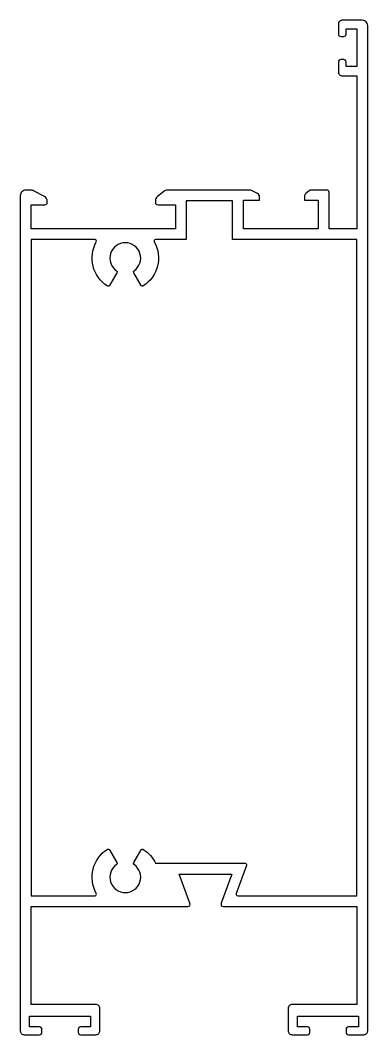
# Model space of a CAD drawing. Extents: x 94 to 139, y 74 to 205.
import ezdxf

# ---------------------------------------------------------------- set-up
doc = ezdxf.new("R2010")
doc.units = 0
doc.layers.get('0').update_dxf_attribs({"linetype": 'CONTINUOUS'})

msp = doc.modelspace()

# ---------------------------------------------------------------- linework, layer by layer
for points in [[(120.19, 90.86, 0.57735), (120.45, 90.41), (137.75, 90.41), (137.75, 77.71), (129.35, 77.71, 0.414214), (128.85, 77.21), (128.85, 74.31, 0.414214), (129.35, 73.81), (131.35, 73.81, 0.414214), (131.65, 74.11), (131.65, 74.51, 0.414214), (131.35, 74.81), (130.05, 74.81), (130.05, 76.21), (137.95, 76.21), (137.95, 74.81), (136.65, 74.81, 0.414214), (136.35, 74.51), (136.35, 74.11, 0.414214), (136.65, 73.81), (138.65, 73.81, 0.414214), (139.15, 74.31), (139.15, 204.51, 0.414214), (138.45, 205.21), (135.85, 205.21, 0.414214), (135.35, 204.71), (135.35, 203.41, 0.414214), (135.65, 203.11), (136.05, 203.11, 0.414214), (136.35, 203.41), (136.35, 204.11), (137.75, 204.11), (137.75, 199.21), (136.35, 199.21), (136.35, 199.81, 0.414214), (136.05, 200.11), (135.65, 200.11, 0.414214), (135.35, 199.81), (135.35, 198.51, 0.414214), (135.85, 198.01), (137.75, 198.01), (137.75, 178.21), (134.15, 178.21), (134.15, 182.91, 0.414214), (133.85, 183.21), (131.88, 183.21, 0.164295), (131.57, 183.11), (131.15, 182.78, 0.233995), (130.95, 182.38), (130.95, 181.91), (132.75, 181.91), (132.75, 178.21), (123.05, 178.21), (123.05, 181.91), (125.15, 181.91), (125.15, 182.31, 0.279558), (124.88, 182.75), (124.12, 183.15, 0.120681), (123.89, 183.21), (113.19, 183.21, 0.171507), (112.75, 183.05), (111.91, 182.37, 0.226608), (111.65, 181.83), (111.65, 181.61, 0.414214), (111.95, 181.31), (114.25, 181.31), (114.25, 178.21), (95.55, 178.21), (95.55, 181.31), (97.35, 181.31, 0.414214), (97.65, 181.61), (97.65, 181.77, 0.278588), (97.28, 182.39), (95.93, 183.09, 0.121594), (95.47, 183.21), (94.85, 183.21, 0.414214), (94.15, 182.51), (94.15, 74.31, 0.414214), (94.65, 73.81), (96.65, 73.81, 0.414214), (96.95, 74.11), (96.95, 74.51, 0.414214), (96.65, 74.81), (95.35, 74.81), (95.35, 76.21), (103.25, 76.21), (103.25, 74.81), (101.95, 74.81, 0.414214), (101.65, 74.51), (101.65, 74.11, 0.414214), (101.95, 73.81), (103.95, 73.81, 0.414214), (104.45, 74.31), (104.45, 77.21, 0.414214), (103.95, 77.71), (95.55, 77.71), (95.55, 90.41), (115.85, 90.41, 0.57735), (116.11, 90.86), (114.75, 94.61), (121.55, 94.61)], [(106.66, 96.11, -0.387795), (106.6, 95.84, 3.150882), (108.9, 95.84, -0.387795), (108.85, 96.11), (109.8, 97.75, -0.42858), (110.08, 97.82, -0.142577), (111.66, 96.01), (123.26, 96.01, -0.520187), (123.45, 95.74), (122.12, 92.08, 0.520187), (122.31, 91.81), (137.75, 91.81), (137.75, 171.31), (137.75, 176.81), (121.65, 176.81), (121.65, 181.81), (115.65, 181.81), (115.65, 176.81), (111.68, 176.81, 0.573097), (111.5, 176.51, -0.396289), (110.08, 170.79, -0.42858), (109.8, 170.86), (108.85, 172.51, -0.387795), (108.9, 172.77, 3.150882), (106.6, 172.77, -0.387795), (106.66, 172.51), (105.7, 170.86, -0.42858), (105.42, 170.79, -0.396289), (104, 176.51, 0.573097), (103.83, 176.81), (95.55, 176.81), (95.55, 91.81), (103.83, 91.81, 0.573097), (104, 92.11, -0.396289), (105.42, 97.82, -0.42858), (105.7, 97.75)]]:
    msp.add_lwpolyline(points, format="xyb", close=True)

doc.saveas('drawing.dxf')
